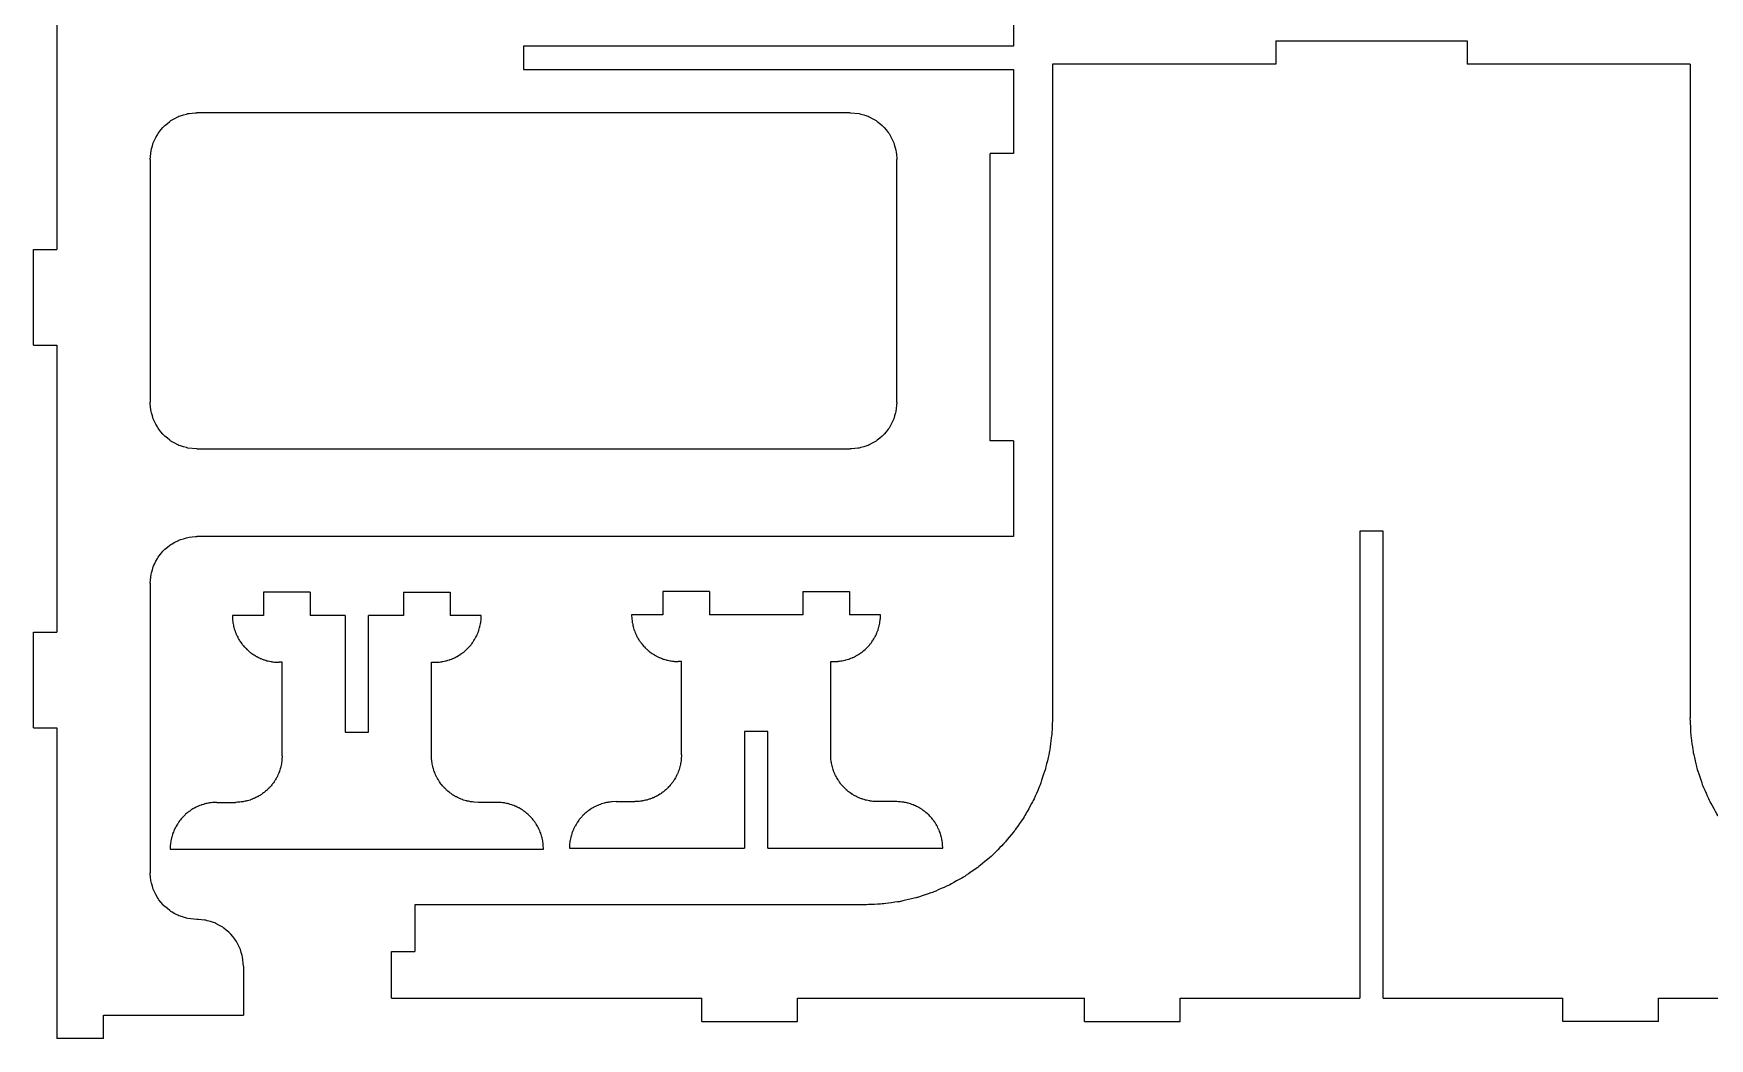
# Model space of a CAD drawing. Header units: centimetres. Extents: x -35.8 to 32.7, y -21 to 21.1.
# Drawn here: x -35.8 to 0.11, y -21 to 0.52 of the extents above; entities that cross this region are included whole.
import ezdxf

# ---------------------------------------------------------------- set-up
doc = ezdxf.new("R2010")
doc.units = ezdxf.units.CM
doc.header["$MEASUREMENT"] = 0
doc.layers.add('Capa 1', color=7, linetype='Continuous')

msp = doc.modelspace()

# ---------------------------------------------------------------- linework, layer by layer
at = {"layer": 'Capa 1', "color": 1, "lineweight": 25}
for points in [[(-35.30467, 4.09848), (-35.30467, 4.09848), (-35.30467, -4.10152), (-35.30467, -4.10152)], [(-14.80468, 2.04849), (-14.80468, 2.04849), (-14.80468, 0.24848), (-14.80468, 0.24848)], [(-9.18671, 0.36208), (-9.18671, 0.36208), (-9.18671, -0.13791), (-9.18671, -0.13791)], [(-9.18671, 0.36208), (-9.18671, 0.36208), (-5.0867, 0.36208), (-5.0867, 0.36208)], [(-5.0867, 0.36208), (-5.0867, 0.36208), (-5.0867, -0.13791), (-5.0867, -0.13791)], [(-14.80468, 0.24848), (-14.80468, 0.24848), (-25.30469, 0.24848), (-25.30469, 0.24848)], [(-25.30469, 0.24848), (-25.30469, 0.24848), (-25.30469, -0.25151), (-25.30469, -0.25151)], [(-25.30469, -0.25151), (-25.30469, -0.25151), (-14.80468, -0.25151), (-14.80468, -0.25151)], [(-14.80468, -0.25151), (-14.80468, -0.25151), (-14.80468, -2.05153), (-14.80468, -2.05153)], [(-9.18671, -0.13791), (-9.18671, -0.13791), (-13.97006, -0.13791), (-13.97006, -0.13791)], [(-13.97006, -0.13791), (-13.97006, -0.13791), (-13.97006, -14.1379), (-13.97006, -14.1379)], [(-0.30338, -0.13791), (-0.30338, -0.13791), (-5.0867, -0.13791), (-5.0867, -0.13791)], [(-0.30338, -0.13791), (-0.30338, -0.13791), (-0.30338, -14.1379), (-0.30338, -14.1379)], [(-18.3047, -1.17653), (-18.3047, -1.17653), (-32.30468, -1.17653), (-32.30468, -1.17653)], [(-14.80468, -2.05153), (-14.80468, -2.05153), (-15.30468, -2.05153), (-15.30468, -2.05153)], [(-15.30468, -8.2015), (-15.30468, -8.2015), (-15.30468, -2.05153), (-15.30468, -2.05153)], [(-33.3047, -2.17652), (-33.3047, -2.17652), (-33.3047, -7.37653), (-33.3047, -7.37653)], [(-17.30468, -7.37653), (-17.30468, -7.37653), (-17.30468, -2.17652), (-17.30468, -2.17652)], [(-35.8047, -6.15151), (-35.8047, -6.15151), (-35.8047, -4.10152), (-35.8047, -4.10152)], [(-35.8047, -4.10152), (-35.8047, -4.10152), (-35.30467, -4.10152), (-35.30467, -4.10152)], [(-35.8047, -6.15151), (-35.8047, -6.15151), (-35.30467, -6.15151), (-35.30467, -6.15151)], [(-35.30467, -6.15151), (-35.30467, -6.15151), (-35.30467, -12.30152), (-35.30467, -12.30152)], [(-14.80468, -8.2015), (-14.80468, -8.2015), (-15.30468, -8.2015), (-15.30468, -8.2015)], [(-14.80468, -8.2015), (-14.80468, -8.2015), (-14.80468, -10.25153), (-14.80468, -10.25153)], [(-32.30468, -8.37651), (-32.30468, -8.37651), (-18.3047, -8.37651), (-18.3047, -8.37651)], [(-14.80468, -10.25153), (-14.80468, -10.25153), (-32.30468, -10.25153), (-32.30468, -10.25153)], [(-6.88671, -10.13793), (-6.88671, -10.13793), (-7.3867, -10.13793), (-7.3867, -10.13793)], [(-7.3867, -10.13793), (-7.3867, -10.13793), (-7.3867, -20.13791), (-7.3867, -20.13791)], [(-6.88671, -20.13791), (-6.88671, -20.13791), (-6.88671, -10.13793), (-6.88671, -10.13793)], [(-33.3047, -11.25151), (-33.3047, -11.25151), (-33.3047, -17.45151), (-33.3047, -17.45151)], [(-30.87762, -11.4451), (-30.87762, -11.4451), (-30.87762, -11.94509), (-30.87762, -11.94509)], [(-29.87763, -11.4451), (-29.87763, -11.4451), (-30.87762, -11.4451), (-30.87762, -11.4451)], [(-29.87763, -11.4451), (-29.87763, -11.4451), (-29.87763, -11.94509), (-29.87763, -11.94509)], [(-27.87763, -11.4451), (-27.87763, -11.4451), (-27.87763, -11.94509), (-27.87763, -11.94509)], [(-27.87763, -11.4451), (-27.87763, -11.4451), (-26.87765, -11.4451), (-26.87765, -11.4451)], [(-26.87765, -11.4451), (-26.87765, -11.4451), (-26.87765, -11.94509), (-26.87765, -11.94509)], [(-22.32155, -11.42941), (-22.32155, -11.42941), (-22.32155, -11.9294), (-22.32155, -11.9294)], [(-21.32156, -11.42941), (-21.32156, -11.42941), (-22.32155, -11.42941), (-22.32155, -11.42941)], [(-21.32156, -11.42941), (-21.32156, -11.42941), (-21.32156, -11.9294), (-21.32156, -11.9294)], [(-19.32156, -11.42941), (-19.32156, -11.42941), (-19.32156, -11.9294), (-19.32156, -11.9294)], [(-19.32156, -11.42941), (-19.32156, -11.42941), (-18.32154, -11.42941), (-18.32154, -11.42941)], [(-18.32154, -11.42941), (-18.32154, -11.42941), (-18.32154, -11.9294), (-18.32154, -11.9294)], [(-30.87762, -11.94509), (-30.87762, -11.94509), (-31.5443, -11.94509), (-31.5443, -11.94509)], [(-29.12763, -11.94509), (-29.12763, -11.94509), (-29.87763, -11.94509), (-29.87763, -11.94509)], [(-29.12763, -11.94509), (-29.12763, -11.94509), (-29.12763, -14.44509), (-29.12763, -14.44509)], [(-28.62764, -14.44509), (-28.62764, -14.44509), (-28.62764, -11.94509), (-28.62764, -11.94509)], [(-27.87763, -11.94509), (-27.87763, -11.94509), (-28.62764, -11.94509), (-28.62764, -11.94509)], [(-26.21097, -11.94509), (-26.21097, -11.94509), (-26.87765, -11.94509), (-26.87765, -11.94509)], [(-22.32155, -11.9294), (-22.32155, -11.9294), (-22.98823, -11.9294), (-22.98823, -11.9294)], [(-19.32156, -11.9294), (-19.32156, -11.9294), (-21.32156, -11.9294), (-21.32156, -11.9294)], [(-17.6549, -11.9294), (-17.6549, -11.9294), (-18.32154, -11.9294), (-18.32154, -11.9294)], [(-35.8047, -14.35151), (-35.8047, -14.35151), (-35.8047, -12.30152), (-35.8047, -12.30152)], [(-35.8047, -12.30152), (-35.8047, -12.30152), (-35.30467, -12.30152), (-35.30467, -12.30152)], [(-30.47764, -12.94511), (-30.47764, -12.94511), (-30.54431, -12.94511), (-30.54431, -12.94511)], [(-30.47764, -14.94512), (-30.47764, -14.94512), (-30.47764, -12.94511), (-30.47764, -12.94511)], [(-27.27763, -12.94511), (-27.27763, -12.94511), (-27.21095, -12.94511), (-27.21095, -12.94511)], [(-27.27763, -14.94512), (-27.27763, -14.94512), (-27.27763, -12.94511), (-27.27763, -12.94511)], [(-21.92157, -12.92938), (-21.92157, -12.92938), (-21.98824, -12.92938), (-21.98824, -12.92938)], [(-21.92157, -14.92939), (-21.92157, -14.92939), (-21.92157, -12.92938), (-21.92157, -12.92938)], [(-18.72156, -12.92938), (-18.72156, -12.92938), (-18.65488, -12.92938), (-18.65488, -12.92938)], [(-18.72156, -14.92939), (-18.72156, -14.92939), (-18.72156, -12.92938), (-18.72156, -12.92938)], [(-35.8047, -14.35151), (-35.8047, -14.35151), (-35.30467, -14.35151), (-35.30467, -14.35151)], [(-35.30467, -14.35151), (-35.30467, -14.35151), (-35.30467, -21.00151), (-35.30467, -21.00151)], [(-29.12763, -14.44509), (-29.12763, -14.44509), (-28.62764, -14.44509), (-28.62764, -14.44509)], [(-20.57156, -14.42939), (-20.57156, -14.42939), (-20.57156, -16.92939), (-20.57156, -16.92939)], [(-20.07157, -14.42939), (-20.07157, -14.42939), (-20.57156, -14.42939), (-20.57156, -14.42939)], [(-20.07157, -16.92939), (-20.07157, -16.92939), (-20.07157, -14.42939), (-20.07157, -14.42939)], [(-31.87764, -15.9451), (-31.87764, -15.9451), (-31.47762, -15.9451), (-31.47762, -15.9451)], [(-25.87763, -15.9451), (-25.87763, -15.9451), (-26.27764, -15.9451), (-26.27764, -15.9451)], [(-23.32157, -15.92941), (-23.32157, -15.92941), (-22.92155, -15.92941), (-22.92155, -15.92941)], [(-17.32156, -15.92941), (-17.32156, -15.92941), (-17.72157, -15.92941), (-17.72157, -15.92941)], [(-32.87762, -16.94512), (-32.87762, -16.94512), (-24.87764, -16.94512), (-24.87764, -16.94512)], [(-24.32155, -16.92939), (-24.32155, -16.92939), (-20.57156, -16.92939), (-20.57156, -16.92939)], [(-20.07157, -16.92939), (-20.07157, -16.92939), (-16.32157, -16.92939), (-16.32157, -16.92939)], [(-27.63671, -18.13791), (-27.63671, -18.13791), (-27.63671, -19.13793), (-27.63671, -19.13793)], [(-17.97003, -18.13791), (-17.97003, -18.13791), (-27.63671, -18.13791), (-27.63671, -18.13791)], [(-28.1367, -20.13791), (-28.1367, -20.13791), (-28.1367, -19.13793), (-28.1367, -19.13793)], [(-28.1367, -19.13793), (-28.1367, -19.13793), (-27.63671, -19.13793), (-27.63671, -19.13793)], [(-31.3047, -19.45151), (-31.3047, -19.45151), (-31.3047, -20.50152), (-31.3047, -20.50152)], [(-28.1367, -20.13791), (-28.1367, -20.13791), (-21.4867, -20.13791), (-21.4867, -20.13791)], [(-21.4867, -20.6379), (-21.4867, -20.6379), (-21.4867, -20.13791), (-21.4867, -20.13791)], [(-19.43671, -20.13791), (-19.43671, -20.13791), (-13.2867, -20.13791), (-13.2867, -20.13791)], [(-19.43671, -20.6379), (-19.43671, -20.6379), (-19.43671, -20.13791), (-19.43671, -20.13791)], [(-13.2867, -20.6379), (-13.2867, -20.6379), (-13.2867, -20.13791), (-13.2867, -20.13791)], [(-11.23671, -20.13791), (-11.23671, -20.13791), (-7.3867, -20.13791), (-7.3867, -20.13791)], [(-11.23671, -20.6379), (-11.23671, -20.6379), (-11.23671, -20.13791), (-11.23671, -20.13791)], [(-6.88671, -20.13791), (-6.88671, -20.13791), (-3.0367, -20.13791), (-3.0367, -20.13791)], [(-3.0367, -20.6379), (-3.0367, -20.6379), (-3.0367, -20.13791), (-3.0367, -20.13791)], [(-0.98671, -20.13791), (-0.98671, -20.13791), (5.1633, -20.13791), (5.1633, -20.13791)], [(-0.98671, -20.6379), (-0.98671, -20.6379), (-0.98671, -20.13791), (-0.98671, -20.13791)], [(-34.30469, -21.00151), (-34.30469, -21.00151), (-34.30469, -20.50152), (-34.30469, -20.50152)], [(-34.30469, -20.50152), (-34.30469, -20.50152), (-31.3047, -20.50152), (-31.3047, -20.50152)], [(-21.4867, -20.6379), (-21.4867, -20.6379), (-19.43671, -20.6379), (-19.43671, -20.6379)], [(-13.2867, -20.6379), (-13.2867, -20.6379), (-11.23671, -20.6379), (-11.23671, -20.6379)], [(-0.98671, -20.6379), (-0.98671, -20.6379), (-3.0367, -20.6379), (-3.0367, -20.6379)], [(-34.30469, -21.00151), (-34.30469, -21.00151), (-35.30467, -21.00151), (-35.30467, -21.00151)]]:
    msp.add_open_spline(points, degree=3, dxfattribs=at)
for points, knots in [([(-33.3047, -2.17652), (-33.3047, -2.17652), (-33.28548, -1.98143), (-33.28548, -1.98143), (-33.28548, -1.98143), (-33.28548, -1.98143), (-33.22857, -1.79382), (-33.22857, -1.79382), (-33.22857, -1.79382), (-33.22857, -1.79382), (-33.13615, -1.62096), (-33.13615, -1.62096), (-33.13615, -1.62096), (-33.13615, -1.62096), (-33.01179, -1.46941), (-33.01179, -1.46941), (-33.01179, -1.46941), (-33.01179, -1.46941), (-32.86027, -1.34505), (-32.86027, -1.34505), (-32.86027, -1.34505), (-32.86027, -1.34505), (-32.68738, -1.25263), (-32.68738, -1.25263), (-32.68738, -1.25263), (-32.68738, -1.25263), (-32.49977, -1.19572), (-32.49977, -1.19572), (-32.49977, -1.19572), (-32.49977, -1.19572), (-32.30468, -1.17653), (-32.30468, -1.17653)], [0, 0, 0, 0, 0.11111111, 0.11111111, 0.11111111, 0.11111112, 0.22222222, 0.22222222, 0.22222222, 0.22222223, 0.33333333, 0.33333333, 0.33333333, 0.33333334, 0.44444444, 0.44444444, 0.44444444, 0.44444445, 0.55555556, 0.55555556, 0.55555556, 0.55555557, 0.66666667, 0.66666667, 0.66666667, 0.66666668, 0.77777778, 0.77777778, 0.77777778, 0.77777779, 1, 1, 1, 1]), ([(-18.3047, -1.17653), (-18.3047, -1.17653), (-18.10961, -1.19572), (-18.10961, -1.19572), (-18.10961, -1.19572), (-18.10961, -1.19572), (-17.922, -1.25263), (-17.922, -1.25263), (-17.922, -1.25263), (-17.922, -1.25263), (-17.74911, -1.34505), (-17.74911, -1.34505), (-17.74911, -1.34505), (-17.74911, -1.34505), (-17.59759, -1.46941), (-17.59759, -1.46941), (-17.59759, -1.46941), (-17.59759, -1.46941), (-17.4732, -1.62096), (-17.4732, -1.62096), (-17.4732, -1.62096), (-17.4732, -1.62096), (-17.38081, -1.79382), (-17.38081, -1.79382), (-17.38081, -1.79382), (-17.38081, -1.79382), (-17.3239, -1.98143), (-17.3239, -1.98143), (-17.3239, -1.98143), (-17.3239, -1.98143), (-17.30468, -2.17652), (-17.30468, -2.17652)], [0, 0, 0, 0, 0.11111111, 0.11111111, 0.11111111, 0.11111112, 0.22222222, 0.22222222, 0.22222222, 0.22222223, 0.33333333, 0.33333333, 0.33333333, 0.33333334, 0.44444444, 0.44444444, 0.44444444, 0.44444445, 0.55555556, 0.55555556, 0.55555556, 0.55555557, 0.66666667, 0.66666667, 0.66666667, 0.66666668, 0.77777778, 0.77777778, 0.77777778, 0.77777779, 1, 1, 1, 1]), ([(-32.30468, -8.37651), (-32.30468, -8.37651), (-32.49977, -8.35729), (-32.49977, -8.35729), (-32.49977, -8.35729), (-32.49977, -8.35729), (-32.68738, -8.30038), (-32.68738, -8.30038), (-32.68738, -8.30038), (-32.68738, -8.30038), (-32.86027, -8.20799), (-32.86027, -8.20799), (-32.86027, -8.20799), (-32.86027, -8.20799), (-33.01179, -8.08364), (-33.01179, -8.08364), (-33.01179, -8.08364), (-33.01179, -8.08364), (-33.13615, -7.93208), (-33.13615, -7.93208), (-33.13615, -7.93208), (-33.13615, -7.93208), (-33.22857, -7.75919), (-33.22857, -7.75919), (-33.22857, -7.75919), (-33.22857, -7.75919), (-33.28548, -7.57162), (-33.28548, -7.57162), (-33.28548, -7.57162), (-33.28548, -7.57162), (-33.3047, -7.37653), (-33.3047, -7.37653)], [0, 0, 0, 0, 0.11111111, 0.11111111, 0.11111111, 0.11111112, 0.22222222, 0.22222222, 0.22222222, 0.22222223, 0.33333333, 0.33333333, 0.33333333, 0.33333334, 0.44444444, 0.44444444, 0.44444444, 0.44444445, 0.55555556, 0.55555556, 0.55555556, 0.55555557, 0.66666667, 0.66666667, 0.66666667, 0.66666668, 0.77777778, 0.77777778, 0.77777778, 0.77777779, 1, 1, 1, 1]), ([(-17.30468, -7.37653), (-17.30468, -7.37653), (-17.3239, -7.57162), (-17.3239, -7.57162), (-17.3239, -7.57162), (-17.3239, -7.57162), (-17.38081, -7.75919), (-17.38081, -7.75919), (-17.38081, -7.75919), (-17.38081, -7.75919), (-17.4732, -7.93208), (-17.4732, -7.93208), (-17.4732, -7.93208), (-17.4732, -7.93208), (-17.59759, -8.08364), (-17.59759, -8.08364), (-17.59759, -8.08364), (-17.59759, -8.08364), (-17.74911, -8.20799), (-17.74911, -8.20799), (-17.74911, -8.20799), (-17.74911, -8.20799), (-17.922, -8.30038), (-17.922, -8.30038), (-17.922, -8.30038), (-17.922, -8.30038), (-18.10961, -8.35729), (-18.10961, -8.35729), (-18.10961, -8.35729), (-18.10961, -8.35729), (-18.3047, -8.37651), (-18.3047, -8.37651)], [0, 0, 0, 0, 0.11111111, 0.11111111, 0.11111111, 0.11111112, 0.22222222, 0.22222222, 0.22222222, 0.22222223, 0.33333333, 0.33333333, 0.33333333, 0.33333334, 0.44444444, 0.44444444, 0.44444444, 0.44444445, 0.55555556, 0.55555556, 0.55555556, 0.55555557, 0.66666667, 0.66666667, 0.66666667, 0.66666668, 0.77777778, 0.77777778, 0.77777778, 0.77777779, 1, 1, 1, 1]), ([(-33.3047, -11.25151), (-33.3047, -11.25151), (-33.28548, -11.05643), (-33.28548, -11.05643), (-33.28548, -11.05643), (-33.28548, -11.05643), (-33.22857, -10.86882), (-33.22857, -10.86882), (-33.22857, -10.86882), (-33.22857, -10.86882), (-33.13615, -10.69596), (-33.13615, -10.69596), (-33.13615, -10.69596), (-33.13615, -10.69596), (-33.01179, -10.5444), (-33.01179, -10.5444), (-33.01179, -10.5444), (-33.01179, -10.5444), (-32.86027, -10.42005), (-32.86027, -10.42005), (-32.86027, -10.42005), (-32.86027, -10.42005), (-32.68738, -10.32762), (-32.68738, -10.32762), (-32.68738, -10.32762), (-32.68738, -10.32762), (-32.49977, -10.27072), (-32.49977, -10.27072), (-32.49977, -10.27072), (-32.49977, -10.27072), (-32.30468, -10.25153), (-32.30468, -10.25153)], [0, 0, 0, 0, 0.11111111, 0.11111111, 0.11111111, 0.11111112, 0.22222222, 0.22222222, 0.22222222, 0.22222223, 0.33333333, 0.33333333, 0.33333333, 0.33333334, 0.44444444, 0.44444444, 0.44444444, 0.44444445, 0.55555556, 0.55555556, 0.55555556, 0.55555557, 0.66666667, 0.66666667, 0.66666667, 0.66666668, 0.77777778, 0.77777778, 0.77777778, 0.77777779, 1, 1, 1, 1]), ([(-31.5443, -11.94509), (-31.5443, -11.94509), (-31.54087, -12.02768), (-31.54087, -12.02768), (-31.54087, -12.02768), (-31.54087, -12.02768), (-31.53064, -12.1097), (-31.53064, -12.1097), (-31.53064, -12.1097), (-31.53064, -12.1097), (-31.51371, -12.19059), (-31.51371, -12.19059), (-31.51371, -12.19059), (-31.51371, -12.19059), (-31.49011, -12.26979), (-31.49011, -12.26979), (-31.49011, -12.26979), (-31.49011, -12.26979), (-31.46005, -12.3468), (-31.46005, -12.3468), (-31.46005, -12.3468), (-31.46005, -12.3468), (-31.42379, -12.42106), (-31.42379, -12.42106), (-31.42379, -12.42106), (-31.42379, -12.42106), (-31.38145, -12.49204), (-31.38145, -12.49204), (-31.38145, -12.49204), (-31.38145, -12.49204), (-31.33344, -12.55932), (-31.33344, -12.55932), (-31.33344, -12.55932), (-31.33344, -12.55932), (-31.28003, -12.62239), (-31.28003, -12.62239), (-31.28003, -12.62239), (-31.28003, -12.62239), (-31.22157, -12.68081), (-31.22157, -12.68081), (-31.22157, -12.68081), (-31.22157, -12.68081), (-31.1585, -12.73426), (-31.1585, -12.73426), (-31.1585, -12.73426), (-31.1585, -12.73426), (-31.09126, -12.78227), (-31.09126, -12.78227), (-31.09126, -12.78227), (-31.09126, -12.78227), (-31.02024, -12.82457), (-31.02024, -12.82457), (-31.02024, -12.82457), (-31.02024, -12.82457), (-30.94598, -12.86087), (-30.94598, -12.86087), (-30.94598, -12.86087), (-30.94598, -12.86087), (-30.86901, -12.89093), (-30.86901, -12.89093), (-30.86901, -12.89093), (-30.86901, -12.89093), (-30.78977, -12.91449), (-30.78977, -12.91449), (-30.78977, -12.91449), (-30.78977, -12.91449), (-30.70888, -12.93146), (-30.70888, -12.93146), (-30.70888, -12.93146), (-30.70888, -12.93146), (-30.62686, -12.94169), (-30.62686, -12.94169), (-30.62686, -12.94169), (-30.62686, -12.94169), (-30.54431, -12.94511), (-30.54431, -12.94511)], [0, 0, 0, 0, 0.05, 0.05, 0.05, 0.05000001, 0.1, 0.1, 0.1, 0.10000001, 0.15, 0.15, 0.15, 0.15000001, 0.2, 0.2, 0.2, 0.20000001, 0.25, 0.25, 0.25, 0.25000001, 0.3, 0.3, 0.3, 0.30000001, 0.35, 0.35, 0.35, 0.35000001, 0.4, 0.4, 0.4, 0.40000001, 0.45, 0.45, 0.45, 0.45000001, 0.5, 0.5, 0.5, 0.50000001, 0.55, 0.55, 0.55, 0.55000001, 0.6, 0.6, 0.6, 0.60000001, 0.65, 0.65, 0.65, 0.65000001, 0.7, 0.7, 0.7, 0.70000001, 0.75, 0.75, 0.75, 0.75000001, 0.8, 0.8, 0.8, 0.80000001, 0.85, 0.85, 0.85, 0.85000001, 0.9, 0.9, 0.9, 0.90000001, 1, 1, 1, 1]), ([(-27.21095, -12.94511), (-27.21095, -12.94511), (-27.1284, -12.94169), (-27.1284, -12.94169), (-27.1284, -12.94169), (-27.1284, -12.94169), (-27.04638, -12.93146), (-27.04638, -12.93146), (-27.04638, -12.93146), (-27.04638, -12.93146), (-26.96549, -12.91449), (-26.96549, -12.91449), (-26.96549, -12.91449), (-26.96549, -12.91449), (-26.88625, -12.89093), (-26.88625, -12.89093), (-26.88625, -12.89093), (-26.88625, -12.89093), (-26.80928, -12.86087), (-26.80928, -12.86087), (-26.80928, -12.86087), (-26.80928, -12.86087), (-26.73502, -12.82457), (-26.73502, -12.82457), (-26.73502, -12.82457), (-26.73502, -12.82457), (-26.664, -12.78227), (-26.664, -12.78227), (-26.664, -12.78227), (-26.664, -12.78227), (-26.59676, -12.73426), (-26.59676, -12.73426), (-26.59676, -12.73426), (-26.59676, -12.73426), (-26.53369, -12.68081), (-26.53369, -12.68081), (-26.53369, -12.68081), (-26.53369, -12.68081), (-26.47523, -12.62239), (-26.47523, -12.62239), (-26.47523, -12.62239), (-26.47523, -12.62239), (-26.42182, -12.55932), (-26.42182, -12.55932), (-26.42182, -12.55932), (-26.42182, -12.55932), (-26.37381, -12.49204), (-26.37381, -12.49204), (-26.37381, -12.49204), (-26.37381, -12.49204), (-26.33148, -12.42106), (-26.33148, -12.42106), (-26.33148, -12.42106), (-26.33148, -12.42106), (-26.29517, -12.3468), (-26.29517, -12.3468), (-26.29517, -12.3468), (-26.29517, -12.3468), (-26.26515, -12.26979), (-26.26515, -12.26979), (-26.26515, -12.26979), (-26.26515, -12.26979), (-26.24155, -12.19059), (-26.24155, -12.19059), (-26.24155, -12.19059), (-26.24155, -12.19059), (-26.22462, -12.1097), (-26.22462, -12.1097), (-26.22462, -12.1097), (-26.22462, -12.1097), (-26.21439, -12.02768), (-26.21439, -12.02768), (-26.21439, -12.02768), (-26.21439, -12.02768), (-26.21097, -11.94509), (-26.21097, -11.94509)], [0, 0, 0, 0, 0.05, 0.05, 0.05, 0.05000001, 0.1, 0.1, 0.1, 0.10000001, 0.15, 0.15, 0.15, 0.15000001, 0.2, 0.2, 0.2, 0.20000001, 0.25, 0.25, 0.25, 0.25000001, 0.3, 0.3, 0.3, 0.30000001, 0.35, 0.35, 0.35, 0.35000001, 0.4, 0.4, 0.4, 0.40000001, 0.45, 0.45, 0.45, 0.45000001, 0.5, 0.5, 0.5, 0.50000001, 0.55, 0.55, 0.55, 0.55000001, 0.6, 0.6, 0.6, 0.60000001, 0.65, 0.65, 0.65, 0.65000001, 0.7, 0.7, 0.7, 0.70000001, 0.75, 0.75, 0.75, 0.75000001, 0.8, 0.8, 0.8, 0.80000001, 0.85, 0.85, 0.85, 0.85000001, 0.9, 0.9, 0.9, 0.90000001, 1, 1, 1, 1]), ([(-22.98823, -11.9294), (-22.98823, -11.9294), (-22.98481, -12.01198), (-22.98481, -12.01198), (-22.98481, -12.01198), (-22.98481, -12.01198), (-22.97458, -12.09401), (-22.97458, -12.09401), (-22.97458, -12.09401), (-22.97458, -12.09401), (-22.95764, -12.17486), (-22.95764, -12.17486), (-22.95764, -12.17486), (-22.95764, -12.17486), (-22.93404, -12.2541), (-22.93404, -12.2541), (-22.93404, -12.2541), (-22.93404, -12.2541), (-22.90398, -12.33111), (-22.90398, -12.33111), (-22.90398, -12.33111), (-22.90398, -12.33111), (-22.86768, -12.40533), (-22.86768, -12.40533), (-22.86768, -12.40533), (-22.86768, -12.40533), (-22.82539, -12.47635), (-22.82539, -12.47635), (-22.82539, -12.47635), (-22.82539, -12.47635), (-22.77737, -12.54362), (-22.77737, -12.54362), (-22.77737, -12.54362), (-22.77737, -12.54362), (-22.72396, -12.60666), (-22.72396, -12.60666), (-22.72396, -12.60666), (-22.72396, -12.60666), (-22.66551, -12.66512), (-22.66551, -12.66512), (-22.66551, -12.66512), (-22.66551, -12.66512), (-22.60243, -12.71853), (-22.60243, -12.71853), (-22.60243, -12.71853), (-22.60243, -12.71853), (-22.53519, -12.76658), (-22.53519, -12.76658), (-22.53519, -12.76658), (-22.53519, -12.76658), (-22.46418, -12.80887), (-22.46418, -12.80887), (-22.46418, -12.80887), (-22.46418, -12.80887), (-22.38992, -12.84518), (-22.38992, -12.84518), (-22.38992, -12.84518), (-22.38992, -12.84518), (-22.31294, -12.8752), (-22.31294, -12.8752), (-22.31294, -12.8752), (-22.31294, -12.8752), (-22.23371, -12.8988), (-22.23371, -12.8988), (-22.23371, -12.8988), (-22.23371, -12.8988), (-22.15282, -12.91577), (-22.15282, -12.91577), (-22.15282, -12.91577), (-22.15282, -12.91577), (-22.07079, -12.92596), (-22.07079, -12.92596), (-22.07079, -12.92596), (-22.07079, -12.92596), (-21.98824, -12.92938), (-21.98824, -12.92938)], [0, 0, 0, 0, 0.05, 0.05, 0.05, 0.05000001, 0.1, 0.1, 0.1, 0.10000001, 0.15, 0.15, 0.15, 0.15000001, 0.2, 0.2, 0.2, 0.20000001, 0.25, 0.25, 0.25, 0.25000001, 0.3, 0.3, 0.3, 0.30000001, 0.35, 0.35, 0.35, 0.35000001, 0.4, 0.4, 0.4, 0.40000001, 0.45, 0.45, 0.45, 0.45000001, 0.5, 0.5, 0.5, 0.50000001, 0.55, 0.55, 0.55, 0.55000001, 0.6, 0.6, 0.6, 0.60000001, 0.65, 0.65, 0.65, 0.65000001, 0.7, 0.7, 0.7, 0.70000001, 0.75, 0.75, 0.75, 0.75000001, 0.8, 0.8, 0.8, 0.80000001, 0.85, 0.85, 0.85, 0.85000001, 0.9, 0.9, 0.9, 0.90000001, 1, 1, 1, 1]), ([(-18.65488, -12.92938), (-18.65488, -12.92938), (-18.5723, -12.92596), (-18.5723, -12.92596), (-18.5723, -12.92596), (-18.5723, -12.92596), (-18.49031, -12.91577), (-18.49031, -12.91577), (-18.49031, -12.91577), (-18.49031, -12.91577), (-18.40942, -12.8988), (-18.40942, -12.8988), (-18.40942, -12.8988), (-18.40942, -12.8988), (-18.33019, -12.8752), (-18.33019, -12.8752), (-18.33019, -12.8752), (-18.33019, -12.8752), (-18.25321, -12.84518), (-18.25321, -12.84518), (-18.25321, -12.84518), (-18.25321, -12.84518), (-18.17895, -12.80887), (-18.17895, -12.80887), (-18.17895, -12.80887), (-18.17895, -12.80887), (-18.10794, -12.76658), (-18.10794, -12.76658), (-18.10794, -12.76658), (-18.10794, -12.76658), (-18.0407, -12.71853), (-18.0407, -12.71853), (-18.0407, -12.71853), (-18.0407, -12.71853), (-17.97762, -12.66512), (-17.97762, -12.66512), (-17.97762, -12.66512), (-17.97762, -12.66512), (-17.91916, -12.60666), (-17.91916, -12.60666), (-17.91916, -12.60666), (-17.91916, -12.60666), (-17.86575, -12.54362), (-17.86575, -12.54362), (-17.86575, -12.54362), (-17.86575, -12.54362), (-17.81774, -12.47635), (-17.81774, -12.47635), (-17.81774, -12.47635), (-17.81774, -12.47635), (-17.77541, -12.40533), (-17.77541, -12.40533), (-17.77541, -12.40533), (-17.77541, -12.40533), (-17.73911, -12.33111), (-17.73911, -12.33111), (-17.73911, -12.33111), (-17.73911, -12.33111), (-17.70909, -12.2541), (-17.70909, -12.2541), (-17.70909, -12.2541), (-17.70909, -12.2541), (-17.68548, -12.17486), (-17.68548, -12.17486), (-17.68548, -12.17486), (-17.68548, -12.17486), (-17.66852, -12.09401), (-17.66852, -12.09401), (-17.66852, -12.09401), (-17.66852, -12.09401), (-17.65832, -12.01198), (-17.65832, -12.01198), (-17.65832, -12.01198), (-17.65832, -12.01198), (-17.6549, -11.9294), (-17.6549, -11.9294)], [0, 0, 0, 0, 0.05, 0.05, 0.05, 0.05000001, 0.1, 0.1, 0.1, 0.10000001, 0.15, 0.15, 0.15, 0.15000001, 0.2, 0.2, 0.2, 0.20000001, 0.25, 0.25, 0.25, 0.25000001, 0.3, 0.3, 0.3, 0.30000001, 0.35, 0.35, 0.35, 0.35000001, 0.4, 0.4, 0.4, 0.40000001, 0.45, 0.45, 0.45, 0.45000001, 0.5, 0.5, 0.5, 0.50000001, 0.55, 0.55, 0.55, 0.55000001, 0.6, 0.6, 0.6, 0.60000001, 0.65, 0.65, 0.65, 0.65000001, 0.7, 0.7, 0.7, 0.70000001, 0.75, 0.75, 0.75, 0.75000001, 0.8, 0.8, 0.8, 0.80000001, 0.85, 0.85, 0.85, 0.85000001, 0.9, 0.9, 0.9, 0.90000001, 1, 1, 1, 1]), ([(-13.97006, -14.1379), (-13.97006, -14.1379), (-13.9871, -14.50698), (-13.9871, -14.50698), (-13.9871, -14.50698), (-13.9871, -14.50698), (-14.03815, -14.87291), (-14.03815, -14.87291), (-14.03815, -14.87291), (-14.03815, -14.87291), (-14.12275, -15.23257), (-14.12275, -15.23257), (-14.12275, -15.23257), (-14.12275, -15.23257), (-14.24015, -15.58288), (-14.24015, -15.58288), (-14.24015, -15.58288), (-14.24015, -15.58288), (-14.38938, -15.92088), (-14.38938, -15.92088), (-14.38938, -15.92088), (-14.38938, -15.92088), (-14.56919, -16.24363), (-14.56919, -16.24363), (-14.56919, -16.24363), (-14.56919, -16.24363), (-14.77796, -16.54847), (-14.77796, -16.54847), (-14.77796, -16.54847), (-14.77796, -16.54847), (-15.014, -16.8327), (-15.014, -16.8327), (-15.014, -16.8327), (-15.014, -16.8327), (-15.27527, -17.09397), (-15.27527, -17.09397), (-15.27527, -17.09397), (-15.27527, -17.09397), (-15.5595, -17.32998), (-15.5595, -17.32998), (-15.5595, -17.32998), (-15.5595, -17.32998), (-15.8643, -17.53878), (-15.8643, -17.53878), (-15.8643, -17.53878), (-15.8643, -17.53878), (-16.1871, -17.71856), (-16.1871, -17.71856), (-16.1871, -17.71856), (-16.1871, -17.71856), (-16.52509, -17.86782), (-16.52509, -17.86782), (-16.52509, -17.86782), (-16.52509, -17.86782), (-16.8754, -17.98522), (-16.8754, -17.98522), (-16.8754, -17.98522), (-16.8754, -17.98522), (-17.23506, -18.06982), (-17.23506, -18.06982), (-17.23506, -18.06982), (-17.23506, -18.06982), (-17.60096, -18.12087), (-17.60096, -18.12087), (-17.60096, -18.12087), (-17.60096, -18.12087), (-17.97003, -18.13791), (-17.97003, -18.13791)], [0, 0, 0, 0, 0.05555556, 0.05555556, 0.05555556, 0.05555557, 0.11111111, 0.11111111, 0.11111111, 0.11111112, 0.16666667, 0.16666667, 0.16666667, 0.16666668, 0.22222222, 0.22222222, 0.22222222, 0.22222223, 0.27777778, 0.27777778, 0.27777778, 0.27777779, 0.33333333, 0.33333333, 0.33333333, 0.33333334, 0.38888889, 0.38888889, 0.38888889, 0.3888889, 0.44444444, 0.44444444, 0.44444444, 0.44444445, 0.5, 0.5, 0.5, 0.50000001, 0.55555556, 0.55555556, 0.55555556, 0.55555557, 0.61111111, 0.61111111, 0.61111111, 0.61111112, 0.66666667, 0.66666667, 0.66666667, 0.66666668, 0.72222222, 0.72222222, 0.72222222, 0.72222223, 0.77777778, 0.77777778, 0.77777778, 0.77777779, 0.83333333, 0.83333333, 0.83333333, 0.83333334, 0.88888889, 0.88888889, 0.88888889, 0.8888889, 1, 1, 1, 1]), ([(3.69662, -18.13791), (3.69662, -18.13791), (3.32755, -18.12087), (3.32755, -18.12087), (3.32755, -18.12087), (3.32755, -18.12087), (2.96161, -18.06982), (2.96161, -18.06982), (2.96161, -18.06982), (2.96161, -18.06982), (2.60195, -17.98522), (2.60195, -17.98522), (2.60195, -17.98522), (2.60195, -17.98522), (2.25165, -17.86782), (2.25165, -17.86782), (2.25165, -17.86782), (2.25165, -17.86782), (1.91368, -17.71856), (1.91368, -17.71856), (1.91368, -17.71856), (1.91368, -17.71856), (1.59089, -17.53878), (1.59089, -17.53878), (1.59089, -17.53878), (1.59089, -17.53878), (1.28609, -17.32998), (1.28609, -17.32998), (1.28609, -17.32998), (1.28609, -17.32998), (1.00182, -17.09397), (1.00182, -17.09397), (1.00182, -17.09397), (1.00182, -17.09397), (0.74059, -16.8327), (0.74059, -16.8327), (0.74059, -16.8327), (0.74059, -16.8327), (0.50455, -16.54847), (0.50455, -16.54847), (0.50455, -16.54847), (0.50455, -16.54847), (0.29574, -16.24363), (0.29574, -16.24363), (0.29574, -16.24363), (0.29574, -16.24363), (0.11596, -15.92088), (0.11596, -15.92088), (0.11596, -15.92088), (0.11596, -15.92088), (-0.03326, -15.58288), (-0.03326, -15.58288), (-0.03326, -15.58288), (-0.03326, -15.58288), (-0.1507, -15.23257), (-0.1507, -15.23257), (-0.1507, -15.23257), (-0.1507, -15.23257), (-0.23526, -14.87291), (-0.23526, -14.87291), (-0.23526, -14.87291), (-0.23526, -14.87291), (-0.28631, -14.50698), (-0.28631, -14.50698), (-0.28631, -14.50698), (-0.28631, -14.50698), (-0.30338, -14.1379), (-0.30338, -14.1379)], [0, 0, 0, 0, 0.05555556, 0.05555556, 0.05555556, 0.05555557, 0.11111111, 0.11111111, 0.11111111, 0.11111112, 0.16666667, 0.16666667, 0.16666667, 0.16666668, 0.22222222, 0.22222222, 0.22222222, 0.22222223, 0.27777778, 0.27777778, 0.27777778, 0.27777779, 0.33333333, 0.33333333, 0.33333333, 0.33333334, 0.38888889, 0.38888889, 0.38888889, 0.3888889, 0.44444444, 0.44444444, 0.44444444, 0.44444445, 0.5, 0.5, 0.5, 0.50000001, 0.55555556, 0.55555556, 0.55555556, 0.55555557, 0.61111111, 0.61111111, 0.61111111, 0.61111112, 0.66666667, 0.66666667, 0.66666667, 0.66666668, 0.72222222, 0.72222222, 0.72222222, 0.72222223, 0.77777778, 0.77777778, 0.77777778, 0.77777779, 0.83333333, 0.83333333, 0.83333333, 0.83333334, 0.88888889, 0.88888889, 0.88888889, 0.8888889, 1, 1, 1, 1]), ([(-30.47764, -14.94512), (-30.47764, -14.94512), (-30.48106, -15.02767), (-30.48106, -15.02767), (-30.48106, -15.02767), (-30.48106, -15.02767), (-30.49125, -15.10969), (-30.49125, -15.10969), (-30.49125, -15.10969), (-30.49125, -15.10969), (-30.50822, -15.19058), (-30.50822, -15.19058), (-30.50822, -15.19058), (-30.50822, -15.19058), (-30.53182, -15.26981), (-30.53182, -15.26981), (-30.53182, -15.26981), (-30.53182, -15.26981), (-30.56185, -15.34679), (-30.56185, -15.34679), (-30.56185, -15.34679), (-30.56185, -15.34679), (-30.59815, -15.42105), (-30.59815, -15.42105), (-30.59815, -15.42105), (-30.59815, -15.42105), (-30.64048, -15.49206), (-30.64048, -15.49206), (-30.64048, -15.49206), (-30.64048, -15.49206), (-30.68849, -15.5593), (-30.68849, -15.5593), (-30.68849, -15.5593), (-30.68849, -15.5593), (-30.7419, -15.62238), (-30.7419, -15.62238), (-30.7419, -15.62238), (-30.7419, -15.62238), (-30.80036, -15.68083), (-30.80036, -15.68083), (-30.80036, -15.68083), (-30.80036, -15.68083), (-30.86343, -15.73425), (-30.86343, -15.73425), (-30.86343, -15.73425), (-30.86343, -15.73425), (-30.93067, -15.78226), (-30.93067, -15.78226), (-30.93067, -15.78226), (-30.93067, -15.78226), (-31.00169, -15.82459), (-31.00169, -15.82459), (-31.00169, -15.82459), (-31.00169, -15.82459), (-31.07595, -15.86089), (-31.07595, -15.86089), (-31.07595, -15.86089), (-31.07595, -15.86089), (-31.15292, -15.89091), (-31.15292, -15.89091), (-31.15292, -15.89091), (-31.15292, -15.89091), (-31.23216, -15.91451), (-31.23216, -15.91451), (-31.23216, -15.91451), (-31.23216, -15.91451), (-31.31305, -15.93145), (-31.31305, -15.93145), (-31.31305, -15.93145), (-31.31305, -15.93145), (-31.39504, -15.94168), (-31.39504, -15.94168), (-31.39504, -15.94168), (-31.39504, -15.94168), (-31.47762, -15.9451), (-31.47762, -15.9451)], [0, 0, 0, 0, 0.05, 0.05, 0.05, 0.05000001, 0.1, 0.1, 0.1, 0.10000001, 0.15, 0.15, 0.15, 0.15000001, 0.2, 0.2, 0.2, 0.20000001, 0.25, 0.25, 0.25, 0.25000001, 0.3, 0.3, 0.3, 0.30000001, 0.35, 0.35, 0.35, 0.35000001, 0.4, 0.4, 0.4, 0.40000001, 0.45, 0.45, 0.45, 0.45000001, 0.5, 0.5, 0.5, 0.50000001, 0.55, 0.55, 0.55, 0.55000001, 0.6, 0.6, 0.6, 0.60000001, 0.65, 0.65, 0.65, 0.65000001, 0.7, 0.7, 0.7, 0.70000001, 0.75, 0.75, 0.75, 0.75000001, 0.8, 0.8, 0.8, 0.80000001, 0.85, 0.85, 0.85, 0.85000001, 0.9, 0.9, 0.9, 0.90000001, 1, 1, 1, 1]), ([(-26.27764, -15.9451), (-26.27764, -15.9451), (-26.36023, -15.94168), (-26.36023, -15.94168), (-26.36023, -15.94168), (-26.36023, -15.94168), (-26.44221, -15.93145), (-26.44221, -15.93145), (-26.44221, -15.93145), (-26.44221, -15.93145), (-26.5231, -15.91451), (-26.5231, -15.91451), (-26.5231, -15.91451), (-26.5231, -15.91451), (-26.60234, -15.89091), (-26.60234, -15.89091), (-26.60234, -15.89091), (-26.60234, -15.89091), (-26.67931, -15.86089), (-26.67931, -15.86089), (-26.67931, -15.86089), (-26.67931, -15.86089), (-26.75357, -15.82459), (-26.75357, -15.82459), (-26.75357, -15.82459), (-26.75357, -15.82459), (-26.82459, -15.78226), (-26.82459, -15.78226), (-26.82459, -15.78226), (-26.82459, -15.78226), (-26.89183, -15.73425), (-26.89183, -15.73425), (-26.89183, -15.73425), (-26.89183, -15.73425), (-26.9549, -15.68083), (-26.9549, -15.68083), (-26.9549, -15.68083), (-26.9549, -15.68083), (-27.01336, -15.62238), (-27.01336, -15.62238), (-27.01336, -15.62238), (-27.01336, -15.62238), (-27.06677, -15.5593), (-27.06677, -15.5593), (-27.06677, -15.5593), (-27.06677, -15.5593), (-27.11478, -15.49206), (-27.11478, -15.49206), (-27.11478, -15.49206), (-27.11478, -15.49206), (-27.15712, -15.42105), (-27.15712, -15.42105), (-27.15712, -15.42105), (-27.15712, -15.42105), (-27.19342, -15.34679), (-27.19342, -15.34679), (-27.19342, -15.34679), (-27.19342, -15.34679), (-27.22344, -15.26981), (-27.22344, -15.26981), (-27.22344, -15.26981), (-27.22344, -15.26981), (-27.24704, -15.19058), (-27.24704, -15.19058), (-27.24704, -15.19058), (-27.24704, -15.19058), (-27.26401, -15.10969), (-27.26401, -15.10969), (-27.26401, -15.10969), (-27.26401, -15.10969), (-27.2742, -15.02767), (-27.2742, -15.02767), (-27.2742, -15.02767), (-27.2742, -15.02767), (-27.27763, -14.94512), (-27.27763, -14.94512)], [0, 0, 0, 0, 0.05, 0.05, 0.05, 0.05000001, 0.1, 0.1, 0.1, 0.10000001, 0.15, 0.15, 0.15, 0.15000001, 0.2, 0.2, 0.2, 0.20000001, 0.25, 0.25, 0.25, 0.25000001, 0.3, 0.3, 0.3, 0.30000001, 0.35, 0.35, 0.35, 0.35000001, 0.4, 0.4, 0.4, 0.40000001, 0.45, 0.45, 0.45, 0.45000001, 0.5, 0.5, 0.5, 0.50000001, 0.55, 0.55, 0.55, 0.55000001, 0.6, 0.6, 0.6, 0.60000001, 0.65, 0.65, 0.65, 0.65000001, 0.7, 0.7, 0.7, 0.70000001, 0.75, 0.75, 0.75, 0.75000001, 0.8, 0.8, 0.8, 0.80000001, 0.85, 0.85, 0.85, 0.85000001, 0.9, 0.9, 0.9, 0.90000001, 1, 1, 1, 1]), ([(-21.92157, -14.92939), (-21.92157, -14.92939), (-21.92499, -15.01197), (-21.92499, -15.01197), (-21.92499, -15.01197), (-21.92499, -15.01197), (-21.93519, -15.09399), (-21.93519, -15.09399), (-21.93519, -15.09399), (-21.93519, -15.09399), (-21.95216, -15.17488), (-21.95216, -15.17488), (-21.95216, -15.17488), (-21.95216, -15.17488), (-21.97576, -15.25408), (-21.97576, -15.25408), (-21.97576, -15.25408), (-21.97576, -15.25408), (-22.00578, -15.33109), (-22.00578, -15.33109), (-22.00578, -15.33109), (-22.00578, -15.33109), (-22.04208, -15.40535), (-22.04208, -15.40535), (-22.04208, -15.40535), (-22.04208, -15.40535), (-22.08441, -15.47633), (-22.08441, -15.47633), (-22.08441, -15.47633), (-22.08441, -15.47633), (-22.13242, -15.54361), (-22.13242, -15.54361), (-22.13242, -15.54361), (-22.13242, -15.54361), (-22.18584, -15.60668), (-22.18584, -15.60668), (-22.18584, -15.60668), (-22.18584, -15.60668), (-22.24429, -15.6651), (-22.24429, -15.6651), (-22.24429, -15.6651), (-22.24429, -15.6651), (-22.30733, -15.71855), (-22.30733, -15.71855), (-22.30733, -15.71855), (-22.30733, -15.71855), (-22.37461, -15.76656), (-22.37461, -15.76656), (-22.37461, -15.76656), (-22.37461, -15.76656), (-22.44562, -15.80886), (-22.44562, -15.80886), (-22.44562, -15.80886), (-22.44562, -15.80886), (-22.51988, -15.84516), (-22.51988, -15.84516), (-22.51988, -15.84516), (-22.51988, -15.84516), (-22.59686, -15.87522), (-22.59686, -15.87522), (-22.59686, -15.87522), (-22.59686, -15.87522), (-22.67609, -15.89878), (-22.67609, -15.89878), (-22.67609, -15.89878), (-22.67609, -15.89878), (-22.75698, -15.91575), (-22.75698, -15.91575), (-22.75698, -15.91575), (-22.75698, -15.91575), (-22.83897, -15.92598), (-22.83897, -15.92598), (-22.83897, -15.92598), (-22.83897, -15.92598), (-22.92155, -15.92941), (-22.92155, -15.92941)], [0, 0, 0, 0, 0.05, 0.05, 0.05, 0.05000001, 0.1, 0.1, 0.1, 0.10000001, 0.15, 0.15, 0.15, 0.15000001, 0.2, 0.2, 0.2, 0.20000001, 0.25, 0.25, 0.25, 0.25000001, 0.3, 0.3, 0.3, 0.30000001, 0.35, 0.35, 0.35, 0.35000001, 0.4, 0.4, 0.4, 0.40000001, 0.45, 0.45, 0.45, 0.45000001, 0.5, 0.5, 0.5, 0.50000001, 0.55, 0.55, 0.55, 0.55000001, 0.6, 0.6, 0.6, 0.60000001, 0.65, 0.65, 0.65, 0.65000001, 0.7, 0.7, 0.7, 0.70000001, 0.75, 0.75, 0.75, 0.75000001, 0.8, 0.8, 0.8, 0.80000001, 0.85, 0.85, 0.85, 0.85000001, 0.9, 0.9, 0.9, 0.90000001, 1, 1, 1, 1]), ([(-17.72157, -15.92941), (-17.72157, -15.92941), (-17.80412, -15.92598), (-17.80412, -15.92598), (-17.80412, -15.92598), (-17.80412, -15.92598), (-17.88614, -15.91575), (-17.88614, -15.91575), (-17.88614, -15.91575), (-17.88614, -15.91575), (-17.96704, -15.89878), (-17.96704, -15.89878), (-17.96704, -15.89878), (-17.96704, -15.89878), (-18.04627, -15.87522), (-18.04627, -15.87522), (-18.04627, -15.87522), (-18.04627, -15.87522), (-18.12325, -15.84516), (-18.12325, -15.84516), (-18.12325, -15.84516), (-18.12325, -15.84516), (-18.19751, -15.80886), (-18.19751, -15.80886), (-18.19751, -15.80886), (-18.19751, -15.80886), (-18.26852, -15.76656), (-18.26852, -15.76656), (-18.26852, -15.76656), (-18.26852, -15.76656), (-18.33576, -15.71855), (-18.33576, -15.71855), (-18.33576, -15.71855), (-18.33576, -15.71855), (-18.39884, -15.6651), (-18.39884, -15.6651), (-18.39884, -15.6651), (-18.39884, -15.6651), (-18.45729, -15.60668), (-18.45729, -15.60668), (-18.45729, -15.60668), (-18.45729, -15.60668), (-18.5107, -15.54361), (-18.5107, -15.54361), (-18.5107, -15.54361), (-18.5107, -15.54361), (-18.55872, -15.47633), (-18.55872, -15.47633), (-18.55872, -15.47633), (-18.55872, -15.47633), (-18.60105, -15.40535), (-18.60105, -15.40535), (-18.60105, -15.40535), (-18.60105, -15.40535), (-18.63735, -15.33109), (-18.63735, -15.33109), (-18.63735, -15.33109), (-18.63735, -15.33109), (-18.66737, -15.25408), (-18.66737, -15.25408), (-18.66737, -15.25408), (-18.66737, -15.25408), (-18.69097, -15.17488), (-18.69097, -15.17488), (-18.69097, -15.17488), (-18.69097, -15.17488), (-18.7079, -15.09399), (-18.7079, -15.09399), (-18.7079, -15.09399), (-18.7079, -15.09399), (-18.71814, -15.01197), (-18.71814, -15.01197), (-18.71814, -15.01197), (-18.71814, -15.01197), (-18.72156, -14.92939), (-18.72156, -14.92939)], [0, 0, 0, 0, 0.05, 0.05, 0.05, 0.05000001, 0.1, 0.1, 0.1, 0.10000001, 0.15, 0.15, 0.15, 0.15000001, 0.2, 0.2, 0.2, 0.20000001, 0.25, 0.25, 0.25, 0.25000001, 0.3, 0.3, 0.3, 0.30000001, 0.35, 0.35, 0.35, 0.35000001, 0.4, 0.4, 0.4, 0.40000001, 0.45, 0.45, 0.45, 0.45000001, 0.5, 0.5, 0.5, 0.50000001, 0.55, 0.55, 0.55, 0.55000001, 0.6, 0.6, 0.6, 0.60000001, 0.65, 0.65, 0.65, 0.65000001, 0.7, 0.7, 0.7, 0.70000001, 0.75, 0.75, 0.75, 0.75000001, 0.8, 0.8, 0.8, 0.80000001, 0.85, 0.85, 0.85, 0.85000001, 0.9, 0.9, 0.9, 0.90000001, 1, 1, 1, 1]), ([(-31.87764, -15.9451), (-31.87764, -15.9451), (-31.96022, -15.94852), (-31.96022, -15.94852), (-31.96022, -15.94852), (-31.96022, -15.94852), (-32.04224, -15.95875), (-32.04224, -15.95875), (-32.04224, -15.95875), (-32.04224, -15.95875), (-32.1231, -15.97569), (-32.1231, -15.97569), (-32.1231, -15.97569), (-32.1231, -15.97569), (-32.20233, -15.99929), (-32.20233, -15.99929), (-32.20233, -15.99929), (-32.20233, -15.99929), (-32.27931, -16.02934), (-32.27931, -16.02934), (-32.27931, -16.02934), (-32.27931, -16.02934), (-32.35357, -16.06564), (-32.35357, -16.06564), (-32.35357, -16.06564), (-32.35357, -16.06564), (-32.42458, -16.10794), (-32.42458, -16.10794), (-32.42458, -16.10794), (-32.42458, -16.10794), (-32.49186, -16.15596), (-32.49186, -16.15596), (-32.49186, -16.15596), (-32.49186, -16.15596), (-32.5549, -16.20937), (-32.5549, -16.20937), (-32.5549, -16.20937), (-32.5549, -16.20937), (-32.61335, -16.26782), (-32.61335, -16.26782), (-32.61335, -16.26782), (-32.61335, -16.26782), (-32.66676, -16.3309), (-32.66676, -16.3309), (-32.66676, -16.3309), (-32.66676, -16.3309), (-32.71481, -16.39814), (-32.71481, -16.39814), (-32.71481, -16.39814), (-32.71481, -16.39814), (-32.75711, -16.46915), (-32.75711, -16.46915), (-32.75711, -16.46915), (-32.75711, -16.46915), (-32.79341, -16.54341), (-32.79341, -16.54341), (-32.79341, -16.54341), (-32.79341, -16.54341), (-32.82343, -16.62039), (-32.82343, -16.62039), (-32.82343, -16.62039), (-32.82343, -16.62039), (-32.84703, -16.69962), (-32.84703, -16.69962), (-32.84703, -16.69962), (-32.84703, -16.69962), (-32.864, -16.78051), (-32.864, -16.78051), (-32.864, -16.78051), (-32.864, -16.78051), (-32.8742, -16.86253), (-32.8742, -16.86253), (-32.8742, -16.86253), (-32.8742, -16.86253), (-32.87762, -16.94512), (-32.87762, -16.94512)], [0, 0, 0, 0, 0.05, 0.05, 0.05, 0.05000001, 0.1, 0.1, 0.1, 0.10000001, 0.15, 0.15, 0.15, 0.15000001, 0.2, 0.2, 0.2, 0.20000001, 0.25, 0.25, 0.25, 0.25000001, 0.3, 0.3, 0.3, 0.30000001, 0.35, 0.35, 0.35, 0.35000001, 0.4, 0.4, 0.4, 0.40000001, 0.45, 0.45, 0.45, 0.45000001, 0.5, 0.5, 0.5, 0.50000001, 0.55, 0.55, 0.55, 0.55000001, 0.6, 0.6, 0.6, 0.60000001, 0.65, 0.65, 0.65, 0.65000001, 0.7, 0.7, 0.7, 0.70000001, 0.75, 0.75, 0.75, 0.75000001, 0.8, 0.8, 0.8, 0.80000001, 0.85, 0.85, 0.85, 0.85000001, 0.9, 0.9, 0.9, 0.90000001, 1, 1, 1, 1]), ([(-24.87764, -16.94512), (-24.87764, -16.94512), (-24.88103, -16.86253), (-24.88103, -16.86253), (-24.88103, -16.86253), (-24.88103, -16.86253), (-24.89126, -16.78051), (-24.89126, -16.78051), (-24.89126, -16.78051), (-24.89126, -16.78051), (-24.90823, -16.69962), (-24.90823, -16.69962), (-24.90823, -16.69962), (-24.90823, -16.69962), (-24.93183, -16.62039), (-24.93183, -16.62039), (-24.93183, -16.62039), (-24.93183, -16.62039), (-24.96185, -16.54341), (-24.96185, -16.54341), (-24.96185, -16.54341), (-24.96185, -16.54341), (-24.99815, -16.46915), (-24.99815, -16.46915), (-24.99815, -16.46915), (-24.99815, -16.46915), (-25.04045, -16.39814), (-25.04045, -16.39814), (-25.04045, -16.39814), (-25.04045, -16.39814), (-25.0885, -16.3309), (-25.0885, -16.3309), (-25.0885, -16.3309), (-25.0885, -16.3309), (-25.14191, -16.26782), (-25.14191, -16.26782), (-25.14191, -16.26782), (-25.14191, -16.26782), (-25.20036, -16.20937), (-25.20036, -16.20937), (-25.20036, -16.20937), (-25.20036, -16.20937), (-25.26341, -16.15596), (-25.26341, -16.15596), (-25.26341, -16.15596), (-25.26341, -16.15596), (-25.33068, -16.10794), (-25.33068, -16.10794), (-25.33068, -16.10794), (-25.33068, -16.10794), (-25.40169, -16.06564), (-25.40169, -16.06564), (-25.40169, -16.06564), (-25.40169, -16.06564), (-25.47592, -16.02934), (-25.47592, -16.02934), (-25.47592, -16.02934), (-25.47592, -16.02934), (-25.55293, -15.99929), (-25.55293, -15.99929), (-25.55293, -15.99929), (-25.55293, -15.99929), (-25.63213, -15.97569), (-25.63213, -15.97569), (-25.63213, -15.97569), (-25.63213, -15.97569), (-25.71302, -15.95875), (-25.71302, -15.95875), (-25.71302, -15.95875), (-25.71302, -15.95875), (-25.79504, -15.94852), (-25.79504, -15.94852), (-25.79504, -15.94852), (-25.79504, -15.94852), (-25.87763, -15.9451), (-25.87763, -15.9451)], [0, 0, 0, 0, 0.05, 0.05, 0.05, 0.05000001, 0.1, 0.1, 0.1, 0.10000001, 0.15, 0.15, 0.15, 0.15000001, 0.2, 0.2, 0.2, 0.20000001, 0.25, 0.25, 0.25, 0.25000001, 0.3, 0.3, 0.3, 0.30000001, 0.35, 0.35, 0.35, 0.35000001, 0.4, 0.4, 0.4, 0.40000001, 0.45, 0.45, 0.45, 0.45000001, 0.5, 0.5, 0.5, 0.50000001, 0.55, 0.55, 0.55, 0.55000001, 0.6, 0.6, 0.6, 0.60000001, 0.65, 0.65, 0.65, 0.65000001, 0.7, 0.7, 0.7, 0.70000001, 0.75, 0.75, 0.75, 0.75000001, 0.8, 0.8, 0.8, 0.80000001, 0.85, 0.85, 0.85, 0.85000001, 0.9, 0.9, 0.9, 0.90000001, 1, 1, 1, 1]), ([(-23.32157, -15.92941), (-23.32157, -15.92941), (-23.40415, -15.93283), (-23.40415, -15.93283), (-23.40415, -15.93283), (-23.40415, -15.93283), (-23.48614, -15.94302), (-23.48614, -15.94302), (-23.48614, -15.94302), (-23.48614, -15.94302), (-23.56703, -15.95999), (-23.56703, -15.95999), (-23.56703, -15.95999), (-23.56703, -15.95999), (-23.64626, -15.98359), (-23.64626, -15.98359), (-23.64626, -15.98359), (-23.64626, -15.98359), (-23.72324, -16.01361), (-23.72324, -16.01361), (-23.72324, -16.01361), (-23.72324, -16.01361), (-23.7975, -16.04991), (-23.7975, -16.04991), (-23.7975, -16.04991), (-23.7975, -16.04991), (-23.86851, -16.09221), (-23.86851, -16.09221), (-23.86851, -16.09221), (-23.86851, -16.09221), (-23.93579, -16.14026), (-23.93579, -16.14026), (-23.93579, -16.14026), (-23.93579, -16.14026), (-23.99883, -16.19367), (-23.99883, -16.19367), (-23.99883, -16.19367), (-23.99883, -16.19367), (-24.05729, -16.25213), (-24.05729, -16.25213), (-24.05729, -16.25213), (-24.05729, -16.25213), (-24.1107, -16.31517), (-24.1107, -16.31517), (-24.1107, -16.31517), (-24.1107, -16.31517), (-24.15871, -16.38244), (-24.15871, -16.38244), (-24.15871, -16.38244), (-24.15871, -16.38244), (-24.20104, -16.45346), (-24.20104, -16.45346), (-24.20104, -16.45346), (-24.20104, -16.45346), (-24.23734, -16.52768), (-24.23734, -16.52768), (-24.23734, -16.52768), (-24.23734, -16.52768), (-24.26737, -16.60469), (-24.26737, -16.60469), (-24.26737, -16.60469), (-24.26737, -16.60469), (-24.29097, -16.68393), (-24.29097, -16.68393), (-24.29097, -16.68393), (-24.29097, -16.68393), (-24.30793, -16.76478), (-24.30793, -16.76478), (-24.30793, -16.76478), (-24.30793, -16.76478), (-24.31813, -16.8468), (-24.31813, -16.8468), (-24.31813, -16.8468), (-24.31813, -16.8468), (-24.32155, -16.92939), (-24.32155, -16.92939)], [0, 0, 0, 0, 0.05, 0.05, 0.05, 0.05000001, 0.1, 0.1, 0.1, 0.10000001, 0.15, 0.15, 0.15, 0.15000001, 0.2, 0.2, 0.2, 0.20000001, 0.25, 0.25, 0.25, 0.25000001, 0.3, 0.3, 0.3, 0.30000001, 0.35, 0.35, 0.35, 0.35000001, 0.4, 0.4, 0.4, 0.40000001, 0.45, 0.45, 0.45, 0.45000001, 0.5, 0.5, 0.5, 0.50000001, 0.55, 0.55, 0.55, 0.55000001, 0.6, 0.6, 0.6, 0.60000001, 0.65, 0.65, 0.65, 0.65000001, 0.7, 0.7, 0.7, 0.70000001, 0.75, 0.75, 0.75, 0.75000001, 0.8, 0.8, 0.8, 0.80000001, 0.85, 0.85, 0.85, 0.85000001, 0.9, 0.9, 0.9, 0.90000001, 1, 1, 1, 1]), ([(-16.32157, -16.92939), (-16.32157, -16.92939), (-16.32496, -16.8468), (-16.32496, -16.8468), (-16.32496, -16.8468), (-16.32496, -16.8468), (-16.33519, -16.76478), (-16.33519, -16.76478), (-16.33519, -16.76478), (-16.33519, -16.76478), (-16.35216, -16.68393), (-16.35216, -16.68393), (-16.35216, -16.68393), (-16.35216, -16.68393), (-16.37573, -16.60469), (-16.37573, -16.60469), (-16.37573, -16.60469), (-16.37573, -16.60469), (-16.40578, -16.52768), (-16.40578, -16.52768), (-16.40578, -16.52768), (-16.40578, -16.52768), (-16.44208, -16.45346), (-16.44208, -16.45346), (-16.44208, -16.45346), (-16.44208, -16.45346), (-16.48438, -16.38244), (-16.48438, -16.38244), (-16.48438, -16.38244), (-16.48438, -16.38244), (-16.53243, -16.31517), (-16.53243, -16.31517), (-16.53243, -16.31517), (-16.53243, -16.31517), (-16.58584, -16.25213), (-16.58584, -16.25213), (-16.58584, -16.25213), (-16.58584, -16.25213), (-16.64426, -16.19367), (-16.64426, -16.19367), (-16.64426, -16.19367), (-16.64426, -16.19367), (-16.70734, -16.14026), (-16.70734, -16.14026), (-16.70734, -16.14026), (-16.70734, -16.14026), (-16.77461, -16.09221), (-16.77461, -16.09221), (-16.77461, -16.09221), (-16.77461, -16.09221), (-16.84563, -16.04991), (-16.84563, -16.04991), (-16.84563, -16.04991), (-16.84563, -16.04991), (-16.91985, -16.01361), (-16.91985, -16.01361), (-16.91985, -16.01361), (-16.91985, -16.01361), (-16.99686, -15.98359), (-16.99686, -15.98359), (-16.99686, -15.98359), (-16.99686, -15.98359), (-17.07606, -15.95999), (-17.07606, -15.95999), (-17.07606, -15.95999), (-17.07606, -15.95999), (-17.15695, -15.94302), (-17.15695, -15.94302), (-17.15695, -15.94302), (-17.15695, -15.94302), (-17.23897, -15.93283), (-17.23897, -15.93283), (-17.23897, -15.93283), (-17.23897, -15.93283), (-17.32156, -15.92941), (-17.32156, -15.92941)], [0, 0, 0, 0, 0.05, 0.05, 0.05, 0.05000001, 0.1, 0.1, 0.1, 0.10000001, 0.15, 0.15, 0.15, 0.15000001, 0.2, 0.2, 0.2, 0.20000001, 0.25, 0.25, 0.25, 0.25000001, 0.3, 0.3, 0.3, 0.30000001, 0.35, 0.35, 0.35, 0.35000001, 0.4, 0.4, 0.4, 0.40000001, 0.45, 0.45, 0.45, 0.45000001, 0.5, 0.5, 0.5, 0.50000001, 0.55, 0.55, 0.55, 0.55000001, 0.6, 0.6, 0.6, 0.60000001, 0.65, 0.65, 0.65, 0.65000001, 0.7, 0.7, 0.7, 0.70000001, 0.75, 0.75, 0.75, 0.75000001, 0.8, 0.8, 0.8, 0.80000001, 0.85, 0.85, 0.85, 0.85000001, 0.9, 0.9, 0.9, 0.90000001, 1, 1, 1, 1]), ([(-32.30468, -18.45153), (-32.30468, -18.45153), (-32.49977, -18.4323), (-32.49977, -18.4323), (-32.49977, -18.4323), (-32.49977, -18.4323), (-32.68738, -18.3754), (-32.68738, -18.3754), (-32.68738, -18.3754), (-32.68738, -18.3754), (-32.86027, -18.28297), (-32.86027, -18.28297), (-32.86027, -18.28297), (-32.86027, -18.28297), (-33.01179, -18.15862), (-33.01179, -18.15862), (-33.01179, -18.15862), (-33.01179, -18.15862), (-33.13615, -18.0071), (-33.13615, -18.0071), (-33.13615, -18.0071), (-33.13615, -18.0071), (-33.22857, -17.8342), (-33.22857, -17.8342), (-33.22857, -17.8342), (-33.22857, -17.8342), (-33.28548, -17.6466), (-33.28548, -17.6466), (-33.28548, -17.6466), (-33.28548, -17.6466), (-33.3047, -17.45151), (-33.3047, -17.45151)], [0, 0, 0, 0, 0.11111111, 0.11111111, 0.11111111, 0.11111112, 0.22222222, 0.22222222, 0.22222222, 0.22222223, 0.33333333, 0.33333333, 0.33333333, 0.33333334, 0.44444444, 0.44444444, 0.44444444, 0.44444445, 0.55555556, 0.55555556, 0.55555556, 0.55555557, 0.66666667, 0.66666667, 0.66666667, 0.66666668, 0.77777778, 0.77777778, 0.77777778, 0.77777779, 1, 1, 1, 1]), ([(-31.3047, -19.45151), (-31.3047, -19.45151), (-31.32389, -19.25643), (-31.32389, -19.25643), (-31.32389, -19.25643), (-31.32389, -19.25643), (-31.38079, -19.06882), (-31.38079, -19.06882), (-31.38079, -19.06882), (-31.38079, -19.06882), (-31.47322, -18.89596), (-31.47322, -18.89596), (-31.47322, -18.89596), (-31.47322, -18.89596), (-31.59758, -18.74441), (-31.59758, -18.74441), (-31.59758, -18.74441), (-31.59758, -18.74441), (-31.74913, -18.62005), (-31.74913, -18.62005), (-31.74913, -18.62005), (-31.74913, -18.62005), (-31.92199, -18.52762), (-31.92199, -18.52762), (-31.92199, -18.52762), (-31.92199, -18.52762), (-32.1096, -18.47072), (-32.1096, -18.47072), (-32.1096, -18.47072), (-32.1096, -18.47072), (-32.30468, -18.45153), (-32.30468, -18.45153)], [0, 0, 0, 0, 0.11111111, 0.11111111, 0.11111111, 0.11111112, 0.22222222, 0.22222222, 0.22222222, 0.22222223, 0.33333333, 0.33333333, 0.33333333, 0.33333334, 0.44444444, 0.44444444, 0.44444444, 0.44444445, 0.55555556, 0.55555556, 0.55555556, 0.55555557, 0.66666667, 0.66666667, 0.66666667, 0.66666668, 0.77777778, 0.77777778, 0.77777778, 0.77777779, 1, 1, 1, 1])]:
    msp.add_open_spline(points, degree=3, knots=knots, dxfattribs=at)

doc.saveas('drawing.dxf')
